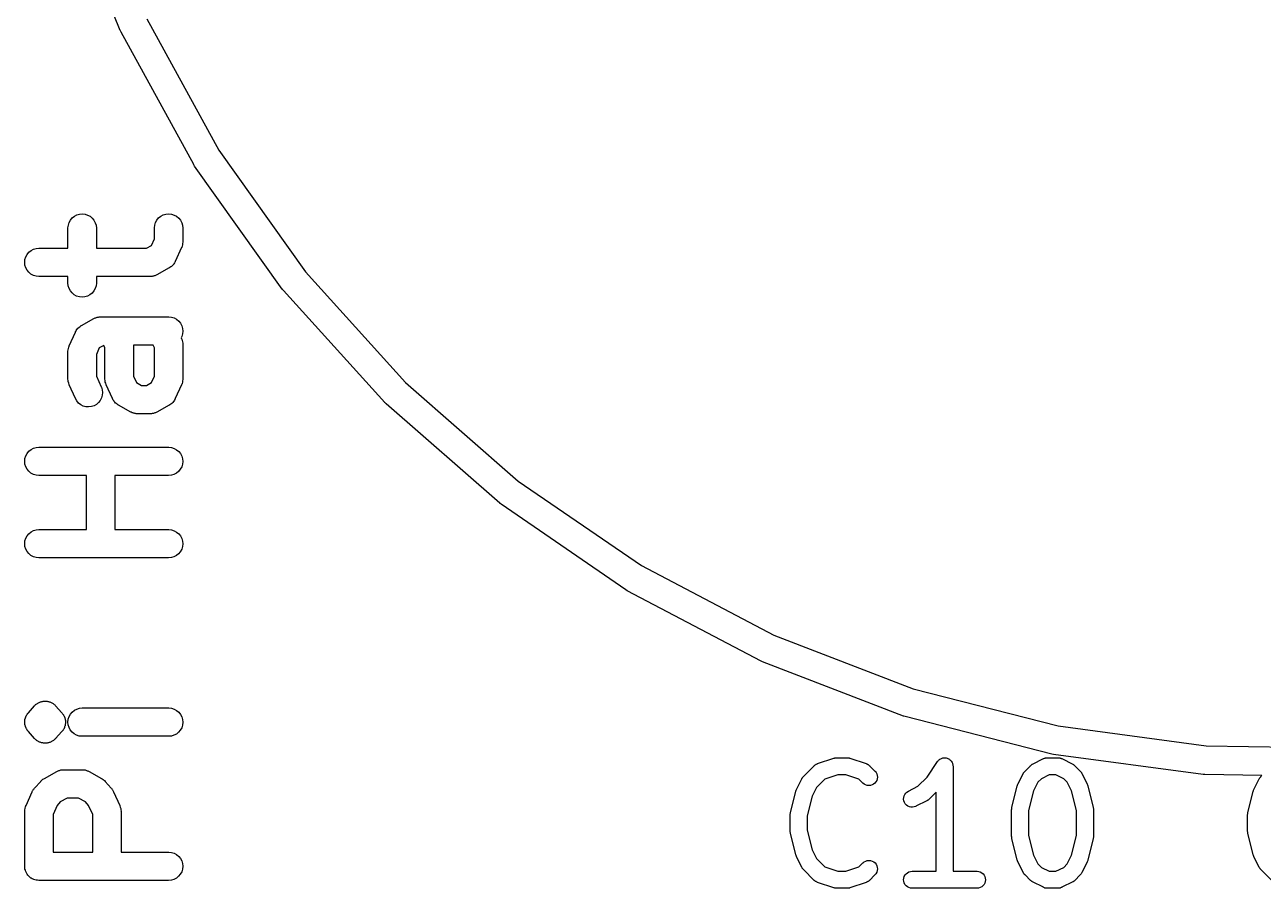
# Model space of a CAD drawing. Extents: x 122.7 to 185.3, y -119.4 to -70.3.
# Drawn here: x 122.98 to 133.9, y -102.38 to -94.77 of the extents above; entities that cross this region are included whole.
import ezdxf

# ---------------------------------------------------------------- set-up
doc = ezdxf.new("R2010")
doc.units = 0
doc.layers.add('BLACK', color=7, linetype='CONTINUOUS')

msp = doc.modelspace()

# ---------------------------------------------------------------- linework, layer by layer
at = {"layer": 'BLACK', "linetype": 'CONTINUOUS'}
for p, q in [((123.823, -94.8225), (123.323, -93.5877)), ((124.056, -94.7203), (124.69, -95.8753)), ((123.824, -94.8234), (123.823, -94.8225)), ((123.824, -94.8244), (123.824, -94.8234)), ((123.83, -94.8358), (123.824, -94.8244)), ((123.83, -94.8359), (123.83, -94.8358)), ((123.83, -94.836), (123.83, -94.8359)), ((124.47, -96.004), (123.83, -94.836)), ((124.69, -95.8753), (125.454, -96.9486)), ((124.471, -96.0049), (124.47, -96.004)), ((124.471, -96.0058), (124.471, -96.0049)), ((124.478, -96.0166), (124.471, -96.0058)), ((125.251, -97.1019), (124.478, -96.0166)), ((123.372, -96.5139), (123.384, -96.4925)), ((123.384, -96.4925), (123.399, -96.4738)), ((123.399, -96.4738), (123.418, -96.4585)), ((123.418, -96.4585), (123.44, -96.4472)), ((123.44, -96.4472), (123.463, -96.4403)), ((123.463, -96.4403), (123.488, -96.4381)), ((123.488, -96.4381), (123.512, -96.4407)), ((123.512, -96.4407), (123.535, -96.4479)), ((123.535, -96.4479), (123.557, -96.4595)), ((123.557, -96.4595), (123.576, -96.475)), ((123.576, -96.475), (123.591, -96.4939)), ((124.134, -96.5139), (124.146, -96.4925)), ((124.146, -96.4925), (124.161, -96.4738)), ((124.161, -96.4738), (124.18, -96.4585)), ((124.18, -96.4585), (124.202, -96.4472)), ((124.202, -96.4472), (124.225, -96.4403)), ((124.225, -96.4403), (124.25, -96.4381)), ((124.25, -96.4381), (124.274, -96.4407)), ((124.274, -96.4407), (124.297, -96.4479)), ((124.297, -96.4479), (124.319, -96.4595)), ((124.319, -96.4595), (124.338, -96.475)), ((124.338, -96.475), (124.353, -96.4939)), ((123.362, -96.5614), (123.365, -96.5371)), ((123.362, -96.5631), (123.362, -96.5614)), ((123.362, -96.7405), (123.362, -96.5631)), ((123.365, -96.5371), (123.372, -96.5139)), ((123.591, -96.4939), (123.602, -96.5155)), ((123.602, -96.5155), (123.609, -96.5388)), ((123.609, -96.5388), (123.612, -96.5631)), ((123.612, -96.5631), (123.612, -96.7405)), ((124.124, -96.5614), (124.127, -96.5371)), ((124.124, -96.5631), (124.124, -96.5614)), ((124.124, -96.6572), (124.124, -96.5631)), ((124.127, -96.5371), (124.134, -96.5139)), ((124.353, -96.4939), (124.364, -96.5155)), ((124.364, -96.5155), (124.371, -96.5388)), ((124.371, -96.5388), (124.374, -96.5631)), ((124.374, -96.5631), (124.374, -96.6841)), ((124.097, -96.7159), (124.124, -96.6572)), ((124.372, -96.699), (124.371, -96.7101)), ((124.371, -96.7101), (124.371, -96.7111)), ((124.371, -96.7111), (124.371, -96.7122)), ((124.374, -96.6881), (124.372, -96.699)), ((124.374, -96.6841), (124.374, -96.6858)), ((124.374, -96.6858), (124.374, -96.6869)), ((124.374, -96.6869), (124.374, -96.6881)), ((122.983, -96.8404), (122.991, -96.8171)), ((122.991, -96.8171), (123.002, -96.7956)), ((123.002, -96.7956), (123.018, -96.7768)), ((123.018, -96.7768), (123.037, -96.7614)), ((123.037, -96.7614), (123.058, -96.7499)), ((123.058, -96.7499), (123.082, -96.7429)), ((123.082, -96.7429), (123.106, -96.7405)), ((123.106, -96.7405), (123.362, -96.7405)), ((123.612, -96.7405), (124.053, -96.7405)), ((124.053, -96.7405), (124.097, -96.7159)), ((124.363, -96.7354), (124.308, -96.8563)), ((124.364, -96.7333), (124.363, -96.7343)), ((124.363, -96.7343), (124.363, -96.7354)), ((124.367, -96.7227), (124.364, -96.7333)), ((124.371, -96.7122), (124.367, -96.7227)), ((122.981, -96.8646), (122.983, -96.8404)), ((122.983, -96.8889), (122.981, -96.8646)), ((122.99, -96.9123), (122.983, -96.8889)), ((123.001, -96.9339), (122.99, -96.9123)), ((124.255, -96.9143), (124.146, -96.9748)), ((124.257, -96.9129), (124.255, -96.9143)), ((124.259, -96.9117), (124.257, -96.9129)), ((124.267, -96.9059), (124.259, -96.9117)), ((124.275, -96.9004), (124.267, -96.9059)), ((124.277, -96.8986), (124.275, -96.9004)), ((124.279, -96.8971), (124.277, -96.8986)), ((124.285, -96.8898), (124.279, -96.8971)), ((124.292, -96.8829), (124.285, -96.8898)), ((124.294, -96.8808), (124.292, -96.8829)), ((124.295, -96.8789), (124.294, -96.8808)), ((124.3, -96.8706), (124.295, -96.8789)), ((124.305, -96.8624), (124.3, -96.8706)), ((124.306, -96.8601), (124.305, -96.8624)), ((124.308, -96.8579), (124.306, -96.8601)), ((124.308, -96.8563), (124.308, -96.8579)), ((123.017, -96.953), (123.001, -96.9339)), ((123.035, -96.9686), (123.017, -96.953)), ((123.057, -96.9804), (123.035, -96.9686)), ((123.08, -96.9878), (123.057, -96.9804)), ((123.104, -96.9905), (123.08, -96.9878)), ((123.106, -96.9905), (123.104, -96.9905)), ((123.362, -96.9905), (123.106, -96.9905)), ((123.362, -97.0469), (123.362, -96.9905)), ((124.086, -96.9905), (123.612, -96.9905)), ((123.612, -96.9905), (123.612, -97.0469)), ((124.092, -96.9899), (124.086, -96.9905)), ((124.098, -96.9898), (124.092, -96.9899)), ((124.104, -96.9887), (124.098, -96.9898)), ((124.11, -96.9881), (124.104, -96.9887)), ((124.116, -96.9863), (124.11, -96.9881)), ((124.122, -96.985), (124.116, -96.9863)), ((124.128, -96.9828), (124.122, -96.985)), ((124.133, -96.9811), (124.128, -96.9828)), ((124.139, -96.9781), (124.133, -96.9811)), ((124.145, -96.9756), (124.139, -96.9781)), ((124.146, -96.9748), (124.145, -96.9756)), ((125.454, -96.9486), (126.338, -97.9253)), ((123.364, -97.0712), (123.362, -97.0469)), ((123.371, -97.0946), (123.364, -97.0712)), ((123.383, -97.1161), (123.371, -97.0946)), ((123.398, -97.135), (123.383, -97.1161)), ((123.417, -97.1506), (123.398, -97.135)), ((123.574, -97.1362), (123.555, -97.1515)), ((123.59, -97.1175), (123.574, -97.1362)), ((123.602, -97.0962), (123.59, -97.1175)), ((123.609, -97.0729), (123.602, -97.0962)), ((123.612, -97.0487), (123.609, -97.0729)), ((123.612, -97.0469), (123.612, -97.0487)), ((125.252, -97.1027), (125.251, -97.1019)), ((125.252, -97.1036), (125.252, -97.1027)), ((125.26, -97.1135), (125.252, -97.1036)), ((126.154, -98.1013), (125.26, -97.1135)), ((123.438, -97.1622), (123.417, -97.1506)), ((123.462, -97.1694), (123.438, -97.1622)), ((123.486, -97.1719), (123.462, -97.1694)), ((123.51, -97.1697), (123.486, -97.1719)), ((123.534, -97.1628), (123.51, -97.1697)), ((123.555, -97.1515), (123.534, -97.1628)), ((123.481, -97.4215), (123.589, -97.361)), ((123.589, -97.361), (123.591, -97.3602)), ((123.591, -97.3602), (123.597, -97.3577)), ((123.597, -97.3577), (123.602, -97.3547)), ((123.602, -97.3547), (123.608, -97.353)), ((123.608, -97.353), (123.613, -97.3508)), ((123.613, -97.3508), (123.62, -97.3495)), ((123.62, -97.3495), (123.626, -97.3476)), ((123.626, -97.3476), (123.632, -97.3471)), ((123.632, -97.3471), (123.637, -97.3459)), ((123.637, -97.3459), (123.644, -97.3459)), ((123.644, -97.3459), (123.65, -97.3453)), ((123.65, -97.3453), (124.249, -97.3453)), ((124.249, -97.3453), (124.251, -97.3453)), ((124.251, -97.3453), (124.275, -97.348)), ((124.275, -97.348), (124.298, -97.3554)), ((124.298, -97.3554), (124.319, -97.3671)), ((123.429, -97.4757), (123.43, -97.4733)), ((123.43, -97.4733), (123.435, -97.4652)), ((123.435, -97.4652), (123.44, -97.4569)), ((123.44, -97.4569), (123.442, -97.455)), ((123.442, -97.455), (123.443, -97.4528)), ((123.443, -97.4528), (123.45, -97.4459)), ((123.45, -97.4459), (123.457, -97.4387)), ((123.457, -97.4387), (123.459, -97.4372)), ((123.459, -97.4372), (123.46, -97.4353)), ((123.46, -97.4353), (123.468, -97.4298)), ((123.468, -97.4298), (123.476, -97.424)), ((123.476, -97.424), (123.478, -97.4229)), ((123.478, -97.4229), (123.481, -97.4215)), ((124.319, -97.3671), (124.338, -97.3828)), ((124.338, -97.3828), (124.353, -97.4018)), ((124.353, -97.4018), (124.365, -97.4234)), ((124.365, -97.4234), (124.372, -97.4468)), ((124.374, -97.4711), (124.371, -97.4954)), ((124.372, -97.4468), (124.374, -97.4711)), ((123.373, -97.6004), (123.427, -97.4794)), ((123.427, -97.4794), (123.428, -97.4779)), ((123.428, -97.4779), (123.429, -97.4757)), ((124.364, -97.5187), (124.358, -97.5296)), ((124.358, -97.5296), (124.363, -97.5399)), ((124.363, -97.5399), (124.364, -97.5415)), ((124.371, -97.4954), (124.364, -97.5187)), ((124.364, -97.5415), (124.364, -97.5426)), ((124.364, -97.5426), (124.364, -97.5436)), ((124.364, -97.5436), (124.368, -97.5542)), ((124.368, -97.5542), (124.371, -97.5647)), ((124.371, -97.5647), (124.371, -97.5659)), ((124.371, -97.5659), (124.371, -97.5669)), ((124.371, -97.5669), (124.373, -97.5779)), ((124.373, -97.5779), (124.374, -97.589)), ((123.362, -97.6477), (123.363, -97.6367)), ((123.362, -97.6488), (123.362, -97.6477)), ((123.362, -97.6499), (123.362, -97.6488)), ((123.362, -97.6517), (123.362, -97.6499)), ((123.362, -97.8936), (123.362, -97.6517)), ((123.363, -97.6367), (123.365, -97.6257)), ((123.365, -97.6235), (123.369, -97.613)), ((123.365, -97.6246), (123.365, -97.6235)), ((123.365, -97.6257), (123.365, -97.6246)), ((123.369, -97.613), (123.372, -97.6024)), ((123.372, -97.6015), (123.373, -97.6004)), ((123.372, -97.6024), (123.372, -97.6015)), ((123.638, -97.6199), (123.612, -97.6785)), ((123.612, -97.6785), (123.612, -97.8668)), ((123.679, -97.5972), (123.638, -97.6199)), ((123.688, -97.618), (123.679, -97.5972)), ((123.688, -97.8936), (123.688, -97.618)), ((123.938, -97.5953), (123.938, -97.8668)), ((124.114, -97.5953), (123.938, -97.5953)), ((124.124, -97.618), (124.114, -97.5953)), ((124.124, -97.8668), (124.124, -97.618)), ((124.374, -97.589), (124.374, -97.5901)), ((124.374, -97.5901), (124.374, -97.5912)), ((124.374, -97.5912), (124.374, -97.8936)), ((123.362, -97.8947), (123.362, -97.8936)), ((123.362, -97.8958), (123.362, -97.8947)), ((123.363, -97.9069), (123.362, -97.8958)), ((123.364, -97.9179), (123.363, -97.9069)), ((123.612, -97.8668), (123.655, -97.9633)), ((123.689, -97.8947), (123.688, -97.8936)), ((123.688, -97.8958), (123.689, -97.8947)), ((123.69, -97.9069), (123.688, -97.8958)), ((123.691, -97.9179), (123.69, -97.9069)), ((123.938, -97.8668), (123.965, -97.9254)), ((124.097, -97.9254), (124.124, -97.8668)), ((124.372, -97.9086), (124.371, -97.9196)), ((124.374, -97.8976), (124.372, -97.9086)), ((124.374, -97.8936), (124.374, -97.8953)), ((124.374, -97.8953), (124.374, -97.8965)), ((124.374, -97.8965), (124.374, -97.8976)), ((123.365, -97.9189), (123.364, -97.9179)), ((123.365, -97.9201), (123.365, -97.9189)), ((123.368, -97.9306), (123.365, -97.9201)), ((123.371, -97.9412), (123.368, -97.9306)), ((123.372, -97.9422), (123.371, -97.9412)), ((123.372, -97.9433), (123.372, -97.9422)), ((123.373, -97.9449), (123.372, -97.9433)), ((123.427, -98.0658), (123.373, -97.9449)), ((123.655, -97.9633), (123.656, -97.9648)), ((123.656, -97.9648), (123.663, -97.9881)), ((123.663, -97.9881), (123.666, -98.0123)), ((123.666, -98.0123), (123.664, -98.0366)), ((123.691, -97.9189), (123.691, -97.9179)), ((123.691, -97.9201), (123.691, -97.9189)), ((123.695, -97.9306), (123.691, -97.9201)), ((123.698, -97.9412), (123.695, -97.9306)), ((123.698, -97.9422), (123.698, -97.9412)), ((123.699, -97.9433), (123.698, -97.9422)), ((123.699, -97.9449), (123.699, -97.9433)), ((123.754, -98.0658), (123.699, -97.9449)), ((123.965, -97.9254), (124.009, -97.95)), ((124.009, -97.95), (124.053, -97.95)), ((124.053, -97.95), (124.097, -97.9254)), ((124.363, -97.9449), (124.308, -98.0658)), ((124.364, -97.9428), (124.363, -97.9438)), ((124.363, -97.9438), (124.363, -97.9449)), ((124.367, -97.9323), (124.364, -97.9428)), ((124.371, -97.9218), (124.367, -97.9323)), ((124.371, -97.9196), (124.371, -97.9207)), ((124.371, -97.9207), (124.371, -97.9218)), ((126.338, -97.9253), (127.33, -98.7922)), ((123.439, -98.087), (123.427, -98.0658)), ((123.455, -98.1054), (123.439, -98.087)), ((123.475, -98.1204), (123.455, -98.1054)), ((123.497, -98.1313), (123.475, -98.1204)), ((123.592, -98.1289), (123.569, -98.1365)), ((123.613, -98.1169), (123.592, -98.1289)), ((123.632, -98.101), (123.613, -98.1169)), ((123.647, -98.0818), (123.632, -98.101)), ((123.658, -98.0601), (123.647, -98.0818)), ((123.664, -98.0366), (123.658, -98.0601)), ((123.755, -98.068), (123.754, -98.0658)), ((123.756, -98.0704), (123.755, -98.068)), ((123.761, -98.0786), (123.756, -98.0704)), ((123.766, -98.087), (123.761, -98.0786)), ((123.768, -98.0889), (123.766, -98.087)), ((123.769, -98.0911), (123.768, -98.0889)), ((123.776, -98.0981), (123.769, -98.0911)), ((123.782, -98.1054), (123.776, -98.0981)), ((123.784, -98.107), (123.782, -98.1054)), ((123.786, -98.1088), (123.784, -98.107)), ((123.794, -98.1144), (123.786, -98.1088)), ((123.801, -98.1204), (123.794, -98.1144)), ((123.804, -98.1215), (123.801, -98.1204)), ((123.806, -98.123), (123.804, -98.1215)), ((123.807, -98.1238), (123.806, -98.123)), ((123.916, -98.1843), (123.807, -98.1238)), ((124.255, -98.1238), (124.146, -98.1843)), ((124.257, -98.1224), (124.255, -98.1238)), ((124.259, -98.1213), (124.257, -98.1224)), ((124.267, -98.1154), (124.259, -98.1213)), ((124.275, -98.1099), (124.267, -98.1154)), ((124.277, -98.1081), (124.275, -98.1099)), ((124.279, -98.1066), (124.277, -98.1081)), ((124.285, -98.0994), (124.279, -98.1066)), ((124.292, -98.0924), (124.285, -98.0994)), ((124.294, -98.0903), (124.292, -98.0924)), ((124.295, -98.0884), (124.294, -98.0903)), ((124.3, -98.0801), (124.295, -98.0884)), ((124.305, -98.072), (124.3, -98.0801)), ((124.306, -98.0696), (124.305, -98.072)), ((124.308, -98.0674), (124.306, -98.0696)), ((124.308, -98.0658), (124.308, -98.0674)), ((126.155, -98.102), (126.154, -98.1013)), ((126.156, -98.1028), (126.155, -98.102)), ((126.165, -98.1116), (126.156, -98.1028)), ((126.165, -98.1117), (126.165, -98.1116)), ((127.168, -98.9884), (126.165, -98.1117)), ((126.165, -98.1117), (126.165, -98.1117)), ((123.52, -98.1377), (123.497, -98.1313)), ((123.544, -98.1395), (123.52, -98.1377)), ((123.569, -98.1365), (123.544, -98.1395)), ((123.922, -98.1868), (123.916, -98.1843)), ((123.927, -98.1899), (123.922, -98.1868)), ((123.933, -98.1917), (123.927, -98.1899)), ((123.938, -98.194), (123.933, -98.1917)), ((123.945, -98.1954), (123.938, -98.194)), ((123.951, -98.1973), (123.945, -98.1954)), ((123.956, -98.1979), (123.951, -98.1973)), ((123.962, -98.1992), (123.956, -98.1979)), ((123.969, -98.1993), (123.962, -98.1992)), ((123.975, -98.2), (123.969, -98.1993)), ((123.977, -98.2), (123.975, -98.2)), ((124.086, -98.2), (123.977, -98.2)), ((124.092, -98.1994), (124.086, -98.2)), ((124.098, -98.1994), (124.092, -98.1994)), ((124.104, -98.1982), (124.098, -98.1994)), ((124.11, -98.1976), (124.104, -98.1982)), ((124.116, -98.1958), (124.11, -98.1976)), ((124.122, -98.1945), (124.116, -98.1958)), ((124.128, -98.1923), (124.122, -98.1945)), ((124.133, -98.1906), (124.128, -98.1923)), ((124.139, -98.1876), (124.133, -98.1906)), ((124.145, -98.1851), (124.139, -98.1876)), ((124.146, -98.1843), (124.145, -98.1851)), ((122.991, -98.5709), (123.002, -98.5494)), ((123.002, -98.5494), (123.018, -98.5306)), ((123.018, -98.5306), (123.037, -98.5152)), ((123.037, -98.5152), (123.058, -98.5037)), ((123.058, -98.5037), (123.082, -98.4967)), ((123.082, -98.4967), (123.106, -98.4943)), ((123.106, -98.4943), (124.249, -98.4943)), ((124.249, -98.4943), (124.251, -98.4943)), ((124.251, -98.4943), (124.275, -98.497)), ((124.275, -98.497), (124.298, -98.5044)), ((124.298, -98.5044), (124.319, -98.5162)), ((124.319, -98.5162), (124.338, -98.5319)), ((124.338, -98.5319), (124.353, -98.5509)), ((124.353, -98.5509), (124.365, -98.5725)), ((122.981, -98.6184), (122.983, -98.5942)), ((122.983, -98.6427), (122.981, -98.6184)), ((122.983, -98.5942), (122.991, -98.5709)), ((122.99, -98.6661), (122.983, -98.6427)), ((123.001, -98.6878), (122.99, -98.6661)), ((124.364, -98.6677), (124.352, -98.6892)), ((124.371, -98.6444), (124.364, -98.6677)), ((124.365, -98.5725), (124.372, -98.5959)), ((124.374, -98.6202), (124.371, -98.6444)), ((124.372, -98.5959), (124.374, -98.6202)), ((123.017, -98.7068), (123.001, -98.6878)), ((123.035, -98.7224), (123.017, -98.7068)), ((123.057, -98.7342), (123.035, -98.7224)), ((123.08, -98.7416), (123.057, -98.7342)), ((123.104, -98.7443), (123.08, -98.7416)), ((123.106, -98.7443), (123.104, -98.7443)), ((123.525, -98.7443), (123.106, -98.7443)), ((123.525, -99.22), (123.525, -98.7443)), ((124.249, -98.7443), (123.775, -98.7443)), ((123.775, -98.7443), (123.775, -99.22)), ((124.273, -98.7419), (124.249, -98.7443)), ((124.296, -98.7349), (124.273, -98.7419)), ((124.318, -98.7234), (124.296, -98.7349)), ((124.337, -98.708), (124.318, -98.7234)), ((124.352, -98.6892), (124.337, -98.708)), ((127.33, -98.7922), (128.416, -99.5375)), ((127.169, -98.989), (127.168, -98.9884)), ((127.17, -98.9897), (127.169, -98.989)), ((127.18, -98.9974), (127.17, -98.9897)), ((127.18, -98.9975), (127.18, -98.9974)), ((128.279, -99.7512), (127.18, -98.9975)), ((127.18, -98.9975), (127.18, -98.9975)), ((123.082, -99.2224), (123.106, -99.22)), ((123.106, -99.22), (123.525, -99.22)), ((123.775, -99.22), (124.249, -99.22)), ((124.249, -99.22), (124.251, -99.22)), ((124.251, -99.22), (124.275, -99.2228)), ((122.981, -99.3441), (122.983, -99.3199)), ((122.983, -99.3199), (122.991, -99.2966)), ((122.991, -99.2966), (123.002, -99.2751)), ((123.002, -99.2751), (123.018, -99.2563)), ((123.018, -99.2563), (123.037, -99.2409)), ((123.037, -99.2409), (123.058, -99.2295)), ((123.058, -99.2295), (123.082, -99.2224)), ((124.275, -99.2228), (124.298, -99.2301)), ((124.298, -99.2301), (124.319, -99.2419)), ((124.319, -99.2419), (124.338, -99.2576)), ((124.338, -99.2576), (124.353, -99.2766)), ((124.353, -99.2766), (124.365, -99.2982)), ((124.365, -99.2982), (124.372, -99.3216)), ((124.372, -99.3216), (124.374, -99.3459)), ((122.983, -99.3684), (122.981, -99.3441)), ((122.99, -99.3918), (122.983, -99.3684)), ((123.001, -99.4135), (122.99, -99.3918)), ((123.017, -99.4325), (123.001, -99.4135)), ((123.035, -99.4482), (123.017, -99.4325)), ((124.337, -99.4337), (124.318, -99.4491)), ((124.352, -99.4149), (124.337, -99.4337)), ((124.364, -99.3935), (124.352, -99.4149)), ((124.371, -99.3702), (124.364, -99.3935)), ((124.374, -99.3459), (124.371, -99.3702)), ((123.057, -99.4599), (123.035, -99.4482)), ((123.08, -99.4673), (123.057, -99.4599)), ((123.104, -99.47), (123.08, -99.4673)), ((123.106, -99.47), (123.104, -99.47)), ((124.249, -99.47), (123.106, -99.47)), ((124.273, -99.4676), (124.249, -99.47)), ((124.296, -99.4606), (124.273, -99.4676)), ((124.318, -99.4491), (124.296, -99.4606)), ((128.416, -99.5375), (129.582, -100.151)), ((128.28, -99.7517), (128.279, -99.7512)), ((128.28, -99.7523), (128.28, -99.7517)), ((128.291, -99.7588), (128.28, -99.7523)), ((129.47, -100.379), (128.291, -99.7588)), ((128.291, -99.7588), (128.291, -99.7588)), ((128.291, -99.7588), (128.291, -99.7588)), ((129.582, -100.151), (130.812, -100.624)), ((129.471, -100.38), (129.47, -100.379)), ((129.472, -100.38), (129.471, -100.38)), ((129.484, -100.385), (129.472, -100.38)), ((130.727, -100.864), (129.484, -100.385)), ((130.812, -100.624), (132.088, -100.951)), ((123.092, -100.753), (123.097, -100.749)), ((123.097, -100.749), (123.103, -100.747)), ((123.103, -100.747), (123.108, -100.743)), ((123.108, -100.743), (123.114, -100.741)), ((123.114, -100.741), (123.119, -100.739)), ((123.119, -100.739), (123.125, -100.737)), ((123.125, -100.737), (123.131, -100.735)), ((123.131, -100.735), (123.137, -100.735)), ((123.137, -100.735), (123.143, -100.733)), ((123.143, -100.733), (123.149, -100.733)), ((123.149, -100.733), (123.155, -100.732)), ((123.155, -100.732), (123.161, -100.732)), ((123.161, -100.732), (123.167, -100.732)), ((123.167, -100.732), (123.173, -100.733)), ((123.173, -100.733), (123.179, -100.733)), ((123.179, -100.733), (123.185, -100.735)), ((123.185, -100.735), (123.191, -100.736)), ((123.191, -100.736), (123.197, -100.738)), ((123.197, -100.738), (123.203, -100.739)), ((123.203, -100.739), (123.209, -100.742)), ((123.209, -100.742), (123.214, -100.744)), ((123.214, -100.744), (123.219, -100.747)), ((123.219, -100.747), (123.225, -100.75)), ((123.225, -100.75), (123.23, -100.754)), ((122.993, -100.863), (122.996, -100.858)), ((122.996, -100.858), (122.998, -100.853)), ((122.998, -100.853), (123.001, -100.851)), ((123.001, -100.851), (123.002, -100.848)), ((123.002, -100.848), (123.004, -100.845)), ((123.004, -100.845), (123.006, -100.842)), ((123.006, -100.842), (123.01, -100.838)), ((123.01, -100.838), (123.013, -100.834)), ((123.013, -100.834), (123.067, -100.773)), ((123.067, -100.773), (123.069, -100.772)), ((123.069, -100.772), (123.073, -100.768)), ((123.073, -100.768), (123.077, -100.763)), ((123.077, -100.763), (123.082, -100.76)), ((123.082, -100.76), (123.087, -100.756)), ((123.087, -100.756), (123.092, -100.753)), ((123.23, -100.754), (123.235, -100.757)), ((123.235, -100.757), (123.24, -100.761)), ((123.24, -100.761), (123.245, -100.765)), ((123.245, -100.765), (123.249, -100.769)), ((123.249, -100.769), (123.253, -100.773)), ((123.253, -100.773), (123.308, -100.834)), ((123.308, -100.834), (123.309, -100.835)), ((123.309, -100.835), (123.312, -100.839)), ((123.312, -100.839), (123.315, -100.843)), ((123.315, -100.843), (123.317, -100.846)), ((123.317, -100.846), (123.319, -100.849)), ((123.319, -100.849), (123.321, -100.852)), ((123.321, -100.852), (123.323, -100.855)), ((123.323, -100.855), (123.325, -100.86)), ((123.372, -100.869), (123.383, -100.848)), ((123.383, -100.848), (123.399, -100.829)), ((123.399, -100.829), (123.418, -100.813)), ((123.418, -100.813), (123.439, -100.802)), ((123.439, -100.802), (123.463, -100.795)), ((123.463, -100.795), (123.487, -100.792)), ((123.487, -100.792), (124.249, -100.792)), ((124.249, -100.792), (124.251, -100.792)), ((124.251, -100.792), (124.275, -100.795)), ((124.275, -100.795), (124.298, -100.803)), ((124.298, -100.803), (124.319, -100.814)), ((124.319, -100.814), (124.338, -100.83)), ((124.338, -100.83), (124.353, -100.849)), ((124.353, -100.849), (124.365, -100.871)), ((122.981, -100.91), (122.982, -100.904)), ((122.981, -100.913), (122.981, -100.91)), ((122.981, -100.917), (122.981, -100.913)), ((122.981, -100.92), (122.981, -100.917)), ((122.981, -100.924), (122.981, -100.92)), ((122.982, -100.929), (122.981, -100.924)), ((122.982, -100.899), (122.983, -100.896)), ((122.982, -100.904), (122.982, -100.899)), ((122.982, -100.934), (122.982, -100.929)), ((122.983, -100.937), (122.982, -100.934)), ((122.983, -100.892), (122.984, -100.889)), ((122.983, -100.896), (122.983, -100.892)), ((122.983, -100.941), (122.983, -100.937)), ((122.984, -100.944), (122.983, -100.941)), ((122.984, -100.889), (122.985, -100.885)), ((122.985, -100.948), (122.984, -100.944)), ((122.985, -100.885), (122.987, -100.881)), ((122.986, -100.953), (122.985, -100.948)), ((122.987, -100.958), (122.986, -100.953)), ((122.987, -100.881), (122.988, -100.875)), ((122.989, -100.961), (122.987, -100.958)), ((122.988, -100.875), (122.99, -100.872)), ((122.99, -100.964), (122.989, -100.961)), ((122.99, -100.872), (122.991, -100.869)), ((122.992, -100.967), (122.99, -100.964)), ((122.991, -100.869), (122.992, -100.866)), ((122.992, -100.866), (122.993, -100.863)), ((122.993, -100.971), (122.992, -100.967)), ((123.325, -100.86), (123.328, -100.864)), ((123.328, -100.864), (123.329, -100.867)), ((123.33, -100.966), (123.328, -100.969)), ((123.329, -100.867), (123.331, -100.871)), ((123.331, -100.962), (123.33, -100.966)), ((123.331, -100.871), (123.332, -100.874)), ((123.332, -100.959), (123.331, -100.962)), ((123.332, -100.874), (123.333, -100.877)), ((123.334, -100.954), (123.332, -100.959)), ((123.333, -100.877), (123.334, -100.882)), ((123.334, -100.882), (123.336, -100.887)), ((123.336, -100.949), (123.334, -100.954)), ((123.336, -100.887), (123.336, -100.891)), ((123.336, -100.891), (123.337, -100.894)), ((123.337, -100.943), (123.336, -100.946)), ((123.336, -100.946), (123.336, -100.949)), ((123.337, -100.894), (123.338, -100.897)), ((123.338, -100.936), (123.337, -100.939)), ((123.337, -100.939), (123.337, -100.943)), ((123.338, -100.897), (123.339, -100.901)), ((123.339, -100.93), (123.338, -100.936)), ((123.339, -100.901), (123.339, -100.906)), ((123.339, -100.906), (123.34, -100.911)), ((123.34, -100.911), (123.339, -100.915)), ((123.339, -100.915), (123.34, -100.918)), ((123.34, -100.918), (123.339, -100.922)), ((123.339, -100.922), (123.339, -100.925)), ((123.339, -100.925), (123.339, -100.93)), ((123.362, -100.917), (123.364, -100.892)), ((123.364, -100.941), (123.362, -100.917)), ((123.364, -100.892), (123.372, -100.869)), ((123.371, -100.964), (123.364, -100.941)), ((123.382, -100.986), (123.371, -100.964)), ((124.364, -100.966), (124.352, -100.987)), ((124.371, -100.943), (124.364, -100.966)), ((124.365, -100.871), (124.372, -100.894)), ((124.374, -100.918), (124.371, -100.943)), ((124.372, -100.894), (124.374, -100.918)), ((130.728, -100.864), (130.727, -100.864)), ((130.729, -100.865), (130.728, -100.864)), ((130.742, -100.868), (130.729, -100.865)), ((132.032, -101.199), (130.742, -100.868)), ((130.742, -100.868), (130.742, -100.868)), ((130.742, -100.868), (130.742, -100.868)), ((132.088, -100.951), (133.394, -101.126)), ((122.995, -100.975), (122.993, -100.971)), ((122.998, -100.98), (122.995, -100.975)), ((123, -100.983), (122.998, -100.98)), ((123.001, -100.986), (123, -100.983)), ((123.003, -100.989), (123.001, -100.986)), ((123.005, -100.992), (123.003, -100.989)), ((123.009, -100.995), (123.005, -100.992)), ((123.012, -101), (123.009, -100.995)), ((123.013, -101.001), (123.012, -101)), ((123.067, -101.062), (123.013, -101.001)), ((123.072, -101.066), (123.067, -101.062)), ((123.076, -101.07), (123.072, -101.066)), ((123.081, -101.074), (123.076, -101.07)), ((123.085, -101.078), (123.081, -101.074)), ((123.238, -101.075), (123.234, -101.079)), ((123.243, -101.071), (123.238, -101.075)), ((123.247, -101.067), (123.243, -101.071)), ((123.252, -101.063), (123.247, -101.067)), ((123.253, -101.061), (123.252, -101.063)), ((123.308, -101.001), (123.253, -101.061)), ((123.311, -100.997), (123.308, -101.001)), ((123.314, -100.993), (123.311, -100.997)), ((123.316, -100.99), (123.314, -100.993)), ((123.318, -100.987), (123.316, -100.99)), ((123.32, -100.984), (123.318, -100.987)), ((123.322, -100.981), (123.32, -100.984)), ((123.324, -100.977), (123.322, -100.981)), ((123.327, -100.972), (123.324, -100.977)), ((123.328, -100.969), (123.327, -100.972)), ((123.398, -101.005), (123.382, -100.986)), ((123.416, -101.021), (123.398, -101.005)), ((123.438, -101.032), (123.416, -101.021)), ((123.461, -101.04), (123.438, -101.032)), ((123.485, -101.042), (123.461, -101.04)), ((123.487, -101.042), (123.485, -101.042)), ((124.249, -101.042), (123.487, -101.042)), ((124.273, -101.04), (124.249, -101.042)), ((124.296, -101.033), (124.273, -101.04)), ((124.318, -101.022), (124.296, -101.033)), ((124.337, -101.006), (124.318, -101.022)), ((124.352, -100.987), (124.337, -101.006)), ((123.091, -101.081), (123.085, -101.078)), ((123.096, -101.085), (123.091, -101.081)), ((123.101, -101.087), (123.096, -101.085)), ((123.106, -101.091), (123.101, -101.087)), ((123.112, -101.093), (123.106, -101.091)), ((123.118, -101.095), (123.112, -101.093)), ((123.123, -101.097), (123.118, -101.095)), ((123.129, -101.099), (123.123, -101.097)), ((123.135, -101.1), (123.129, -101.099)), ((123.141, -101.101), (123.135, -101.1)), ((123.147, -101.102), (123.141, -101.101)), ((123.153, -101.103), (123.147, -101.102)), ((123.159, -101.102), (123.153, -101.103)), ((123.166, -101.103), (123.159, -101.102)), ((123.172, -101.102), (123.166, -101.103)), ((123.178, -101.102), (123.172, -101.102)), ((123.184, -101.1), (123.178, -101.102)), ((123.19, -101.099), (123.184, -101.1)), ((123.195, -101.097), (123.19, -101.099)), ((123.201, -101.096), (123.195, -101.097)), ((123.207, -101.093), (123.201, -101.096)), ((123.213, -101.091), (123.207, -101.093)), ((123.218, -101.088), (123.213, -101.091)), ((123.223, -101.086), (123.218, -101.088)), ((123.228, -101.082), (123.223, -101.086)), ((123.234, -101.079), (123.228, -101.082)), ((133.394, -101.126), (134.711, -101.148)), ((129.944, -101.297), (129.948, -101.294)), ((129.948, -101.294), (129.952, -101.291)), ((129.952, -101.291), (129.954, -101.29)), ((129.954, -101.29), (129.955, -101.289)), ((129.955, -101.289), (129.96, -101.287)), ((129.96, -101.287), (129.965, -101.284)), ((129.965, -101.284), (129.967, -101.284)), ((129.967, -101.284), (129.969, -101.283)), ((129.969, -101.283), (130.112, -101.235)), ((130.112, -101.235), (130.113, -101.235)), ((130.113, -101.235), (130.117, -101.234)), ((130.117, -101.234), (130.121, -101.233)), ((130.121, -101.233), (130.124, -101.233)), ((130.124, -101.233), (130.127, -101.232)), ((130.127, -101.232), (130.131, -101.232)), ((130.131, -101.232), (130.135, -101.231)), ((130.135, -101.231), (130.231, -101.231)), ((130.231, -101.231), (130.232, -101.231)), ((130.232, -101.231), (130.236, -101.232)), ((130.236, -101.232), (130.24, -101.232)), ((130.24, -101.232), (130.243, -101.233)), ((130.243, -101.233), (130.246, -101.233)), ((130.246, -101.233), (130.25, -101.234)), ((130.25, -101.234), (130.254, -101.235)), ((130.254, -101.235), (130.397, -101.283)), ((130.397, -101.283), (130.398, -101.283)), ((130.398, -101.283), (130.4, -101.284)), ((130.4, -101.284), (130.402, -101.285)), ((130.402, -101.285), (130.407, -101.287)), ((130.407, -101.287), (130.412, -101.289)), ((130.412, -101.289), (130.413, -101.291)), ((130.413, -101.291), (130.415, -101.292)), ((130.415, -101.292), (130.419, -101.295)), ((130.419, -101.295), (130.423, -101.298)), ((130.934, -101.401), (131.025, -101.265)), ((131.025, -101.265), (131.026, -101.264)), ((131.026, -101.264), (131.031, -101.258)), ((131.026, -101.264), (131.026, -101.264)), ((131.026, -101.264), (131.026, -101.264)), ((131.026, -101.264), (131.026, -101.264)), ((131.031, -101.258), (131.035, -101.253)), ((131.035, -101.253), (131.041, -101.248)), ((131.035, -101.253), (131.035, -101.253)), ((131.035, -101.253), (131.035, -101.253)), ((131.041, -101.248), (131.047, -101.244)), ((131.047, -101.244), (131.054, -101.24)), ((131.047, -101.244), (131.047, -101.244)), ((131.047, -101.244), (131.047, -101.244)), ((131.054, -101.24), (131.06, -101.237)), ((131.06, -101.237), (131.067, -101.235)), ((131.06, -101.237), (131.06, -101.237)), ((131.06, -101.237), (131.06, -101.237)), ((131.067, -101.235), (131.074, -101.233)), ((131.074, -101.233), (131.081, -101.232)), ((131.074, -101.233), (131.074, -101.233)), ((131.074, -101.233), (131.074, -101.233)), ((131.081, -101.232), (131.088, -101.231)), ((131.088, -101.231), (131.088, -101.231)), ((131.088, -101.231), (131.096, -101.232)), ((131.088, -101.231), (131.088, -101.231)), ((131.096, -101.232), (131.103, -101.233)), ((131.103, -101.233), (131.103, -101.233)), ((131.103, -101.233), (131.103, -101.233)), ((131.103, -101.233), (131.11, -101.235)), ((131.11, -101.235), (131.117, -101.237)), ((131.117, -101.237), (131.117, -101.237)), ((131.117, -101.237), (131.117, -101.237)), ((131.117, -101.237), (131.124, -101.241)), ((131.124, -101.241), (131.13, -101.244)), ((131.13, -101.244), (131.13, -101.244)), ((131.13, -101.244), (131.13, -101.244)), ((131.13, -101.244), (131.135, -101.249)), ((131.135, -101.249), (131.141, -101.254)), ((131.141, -101.254), (131.141, -101.254)), ((131.141, -101.254), (131.141, -101.254)), ((131.141, -101.254), (131.146, -101.259)), ((131.146, -101.259), (131.15, -101.265)), ((131.15, -101.265), (131.15, -101.265)), ((131.15, -101.265), (131.15, -101.265)), ((131.15, -101.265), (131.154, -101.272)), ((131.154, -101.272), (131.157, -101.278)), ((131.157, -101.278), (131.157, -101.278)), ((131.157, -101.278), (131.157, -101.278)), ((131.157, -101.278), (131.159, -101.285)), ((131.159, -101.285), (131.161, -101.292)), ((131.161, -101.292), (131.161, -101.292)), ((131.161, -101.292), (131.161, -101.292)), ((131.161, -101.292), (131.162, -101.299)), ((131.848, -101.298), (131.851, -101.295)), ((131.851, -101.295), (131.854, -101.293)), ((131.854, -101.293), (131.856, -101.291)), ((131.856, -101.291), (131.86, -101.289)), ((131.86, -101.289), (131.864, -101.287)), ((131.864, -101.287), (131.959, -101.239)), ((131.959, -101.239), (131.96, -101.239)), ((131.96, -101.239), (131.962, -101.238)), ((131.962, -101.238), (131.964, -101.237)), ((131.964, -101.237), (131.969, -101.236)), ((131.969, -101.236), (131.974, -101.234)), ((131.974, -101.234), (131.976, -101.233)), ((131.976, -101.233), (131.978, -101.233)), ((131.978, -101.233), (131.983, -101.232)), ((131.983, -101.232), (131.988, -101.232)), ((131.988, -101.232), (131.99, -101.232)), ((131.99, -101.232), (131.993, -101.231)), ((131.993, -101.231), (132.088, -101.231)), ((132.033, -101.199), (132.032, -101.199)), ((132.034, -101.199), (132.033, -101.199)), ((132.047, -101.201), (132.034, -101.199)), ((133.367, -101.379), (132.047, -101.201)), ((132.088, -101.231), (132.089, -101.231)), ((132.089, -101.231), (132.091, -101.232)), ((132.091, -101.232), (132.093, -101.232)), ((132.093, -101.232), (132.098, -101.232)), ((132.098, -101.232), (132.103, -101.233)), ((132.103, -101.233), (132.106, -101.234)), ((132.106, -101.234), (132.108, -101.234)), ((132.108, -101.234), (132.112, -101.236)), ((132.112, -101.236), (132.117, -101.237)), ((132.117, -101.237), (132.119, -101.239)), ((132.119, -101.239), (132.121, -101.239)), ((132.121, -101.239), (132.217, -101.287)), ((132.217, -101.287), (132.218, -101.287)), ((132.218, -101.287), (132.221, -101.29)), ((132.221, -101.29), (132.225, -101.292)), ((132.225, -101.292), (132.227, -101.294)), ((132.227, -101.294), (132.23, -101.295)), ((132.23, -101.295), (132.233, -101.298)), ((123.154, -101.413), (123.263, -101.352)), ((123.263, -101.352), (123.264, -101.352)), ((123.264, -101.352), (123.27, -101.349)), ((123.27, -101.349), (123.276, -101.346)), ((123.276, -101.346), (123.281, -101.344)), ((123.281, -101.344), (123.287, -101.342)), ((123.287, -101.342), (123.293, -101.341)), ((123.293, -101.341), (123.299, -101.339)), ((123.299, -101.339), (123.305, -101.339)), ((123.305, -101.339), (123.311, -101.337)), ((123.311, -101.337), (123.317, -101.337)), ((123.317, -101.337), (123.324, -101.337)), ((123.324, -101.337), (123.487, -101.337)), ((123.487, -101.337), (123.489, -101.337)), ((123.489, -101.337), (123.495, -101.337)), ((123.495, -101.337), (123.501, -101.338)), ((123.501, -101.338), (123.507, -101.339)), ((123.507, -101.339), (123.513, -101.339)), ((123.513, -101.339), (123.519, -101.341)), ((123.519, -101.341), (123.525, -101.343)), ((123.525, -101.343), (123.53, -101.345)), ((123.53, -101.345), (123.536, -101.347)), ((123.536, -101.347), (123.542, -101.35)), ((123.542, -101.35), (123.548, -101.352)), ((123.548, -101.352), (123.656, -101.413)), ((129.837, -101.405), (129.839, -101.402)), ((129.839, -101.402), (129.842, -101.399)), ((129.842, -101.399), (129.844, -101.396)), ((129.844, -101.396), (129.94, -101.301)), ((129.94, -101.3), (129.942, -101.299)), ((129.94, -101.301), (129.94, -101.3)), ((129.942, -101.299), (129.944, -101.297)), ((130.148, -101.381), (130.033, -101.42)), ((130.218, -101.381), (130.148, -101.381)), ((130.333, -101.42), (130.218, -101.381)), ((130.423, -101.298), (130.425, -101.3)), ((130.425, -101.3), (130.427, -101.301)), ((130.427, -101.301), (130.474, -101.349)), ((130.474, -101.349), (130.475, -101.349)), ((130.475, -101.349), (130.484, -101.361)), ((130.484, -101.361), (130.491, -101.374)), ((130.491, -101.374), (130.495, -101.388)), ((130.495, -101.388), (130.496, -101.402)), ((130.496, -101.402), (130.495, -101.417)), ((130.853, -101.483), (130.934, -101.401)), ((131.162, -101.299), (131.163, -101.306)), ((131.163, -101.306), (131.163, -102.231)), ((131.735, -101.463), (131.783, -101.368)), ((131.783, -101.367), (131.785, -101.364)), ((131.783, -101.368), (131.783, -101.367)), ((131.785, -101.364), (131.787, -101.36)), ((131.787, -101.36), (131.789, -101.357)), ((131.789, -101.357), (131.791, -101.355)), ((131.791, -101.355), (131.794, -101.352)), ((131.794, -101.352), (131.797, -101.349)), ((131.797, -101.349), (131.844, -101.301)), ((131.844, -101.301), (131.845, -101.3)), ((131.845, -101.3), (131.848, -101.298)), ((132.01, -101.381), (131.942, -101.416)), ((132.07, -101.381), (132.01, -101.381)), ((132.139, -101.416), (132.07, -101.381)), ((132.233, -101.298), (132.236, -101.301)), ((132.236, -101.301), (132.284, -101.349)), ((132.284, -101.349), (132.284, -101.349)), ((132.284, -101.349), (132.287, -101.353)), ((132.287, -101.353), (132.29, -101.356)), ((132.29, -101.356), (132.292, -101.358)), ((132.292, -101.358), (132.294, -101.361)), ((132.294, -101.361), (132.296, -101.365)), ((132.296, -101.365), (132.298, -101.368)), ((132.298, -101.368), (132.345, -101.463)), ((133.368, -101.379), (133.367, -101.379)), ((133.369, -101.379), (133.368, -101.379)), ((133.382, -101.38), (133.369, -101.379)), ((133.884, -101.388), (133.382, -101.38)), ((133.869, -101.405), (133.871, -101.402)), ((133.871, -101.402), (133.874, -101.399)), ((133.874, -101.399), (133.876, -101.396)), ((133.876, -101.396), (133.884, -101.388)), ((123.053, -101.519), (123.056, -101.514)), ((123.056, -101.514), (123.059, -101.509)), ((123.059, -101.509), (123.064, -101.504)), ((123.064, -101.504), (123.067, -101.499)), ((123.067, -101.499), (123.122, -101.439)), ((123.122, -101.439), (123.123, -101.437)), ((123.123, -101.437), (123.129, -101.432)), ((123.129, -101.432), (123.134, -101.427)), ((123.134, -101.427), (123.138, -101.424)), ((123.138, -101.424), (123.141, -101.421)), ((123.141, -101.421), (123.148, -101.417)), ((123.148, -101.417), (123.154, -101.413)), ((123.656, -101.413), (123.658, -101.414)), ((123.658, -101.414), (123.664, -101.418)), ((123.664, -101.418), (123.671, -101.422)), ((123.671, -101.422), (123.674, -101.425)), ((123.674, -101.425), (123.678, -101.428)), ((123.678, -101.428), (123.683, -101.433)), ((123.683, -101.433), (123.689, -101.439)), ((123.689, -101.439), (123.743, -101.499)), ((123.743, -101.499), (123.744, -101.5)), ((123.744, -101.5), (123.748, -101.505)), ((123.748, -101.505), (123.752, -101.51)), ((123.752, -101.51), (123.755, -101.515)), ((129.78, -101.518), (129.782, -101.512)), ((129.782, -101.512), (129.783, -101.511)), ((129.783, -101.511), (129.83, -101.416)), ((129.783, -101.511), (129.783, -101.511)), ((129.83, -101.416), (129.831, -101.415)), ((129.831, -101.415), (129.833, -101.411)), ((129.833, -101.411), (129.835, -101.408)), ((129.835, -101.408), (129.837, -101.405)), ((129.959, -101.494), (129.92, -101.571)), ((130.033, -101.42), (129.959, -101.494)), ((130.368, -101.455), (130.333, -101.42)), ((130.379, -101.464), (130.368, -101.455)), ((130.392, -101.471), (130.379, -101.464)), ((130.406, -101.475), (130.392, -101.471)), ((130.421, -101.477), (130.406, -101.475)), ((130.435, -101.475), (130.421, -101.477)), ((130.449, -101.471), (130.435, -101.475)), ((130.462, -101.464), (130.449, -101.471)), ((130.474, -101.455), (130.462, -101.464)), ((130.483, -101.444), (130.474, -101.455)), ((130.49, -101.431), (130.483, -101.444)), ((130.495, -101.417), (130.49, -101.431)), ((130.769, -101.525), (130.853, -101.483)), ((131.682, -101.669), (131.729, -101.479)), ((131.729, -101.479), (131.73, -101.478)), ((131.73, -101.477), (131.732, -101.47)), ((131.73, -101.478), (131.73, -101.477)), ((131.73, -101.477), (131.73, -101.477)), ((131.732, -101.47), (131.735, -101.464)), ((131.735, -101.464), (131.735, -101.463)), ((131.735, -101.464), (131.735, -101.464)), ((131.911, -101.446), (131.873, -101.523)), ((131.942, -101.416), (131.911, -101.446)), ((132.169, -101.446), (132.139, -101.416)), ((132.208, -101.523), (132.169, -101.446)), ((132.345, -101.463), (132.346, -101.464)), ((132.346, -101.464), (132.346, -101.465)), ((132.346, -101.465), (132.346, -101.465)), ((132.346, -101.465), (132.348, -101.471)), ((132.348, -101.471), (132.351, -101.478)), ((132.351, -101.478), (132.351, -101.478)), ((132.351, -101.478), (132.351, -101.479)), ((132.351, -101.479), (132.399, -101.669)), ((133.812, -101.518), (133.815, -101.512)), ((133.815, -101.511), (133.862, -101.416)), ((133.815, -101.512), (133.815, -101.511)), ((133.815, -101.511), (133.815, -101.511)), ((133.862, -101.416), (133.863, -101.415)), ((133.863, -101.415), (133.865, -101.411)), ((133.865, -101.411), (133.867, -101.408)), ((133.867, -101.408), (133.869, -101.405)), ((122.992, -101.652), (123.046, -101.531)), ((123.046, -101.531), (123.047, -101.53)), ((123.047, -101.53), (123.05, -101.524)), ((123.05, -101.524), (123.053, -101.519)), ((123.294, -101.621), (123.266, -101.652)), ((123.356, -101.587), (123.294, -101.621)), ((123.454, -101.587), (123.356, -101.587)), ((123.517, -101.621), (123.454, -101.587)), ((123.544, -101.652), (123.517, -101.621)), ((123.755, -101.515), (123.758, -101.52)), ((123.758, -101.52), (123.761, -101.526)), ((123.761, -101.526), (123.764, -101.531)), ((123.764, -101.531), (123.819, -101.652)), ((129.729, -101.717), (129.777, -101.526)), ((129.777, -101.525), (129.78, -101.518)), ((129.777, -101.526), (129.777, -101.525)), ((129.777, -101.525), (129.777, -101.525)), ((129.777, -101.525), (129.777, -101.525)), ((129.92, -101.571), (129.877, -101.744)), ((130.727, -101.597), (130.728, -101.582)), ((130.73, -101.611), (130.727, -101.597)), ((130.728, -101.582), (130.731, -101.568)), ((130.735, -101.625), (130.73, -101.611)), ((130.731, -101.568), (130.737, -101.555)), ((130.737, -101.555), (130.746, -101.543)), ((130.746, -101.543), (130.756, -101.533)), ((130.756, -101.533), (130.769, -101.525)), ((130.931, -101.612), (130.836, -101.659)), ((130.934, -101.609), (130.931, -101.612)), ((130.938, -101.607), (130.934, -101.609)), ((130.941, -101.605), (130.938, -101.607)), ((130.943, -101.604), (130.941, -101.605)), ((130.946, -101.601), (130.943, -101.604)), ((130.95, -101.598), (130.946, -101.601)), ((131.013, -101.535), (130.95, -101.598)), ((130.95, -101.598), (130.95, -101.598)), ((131.013, -102.231), (131.013, -101.535)), ((131.873, -101.523), (131.829, -101.697)), ((132.251, -101.697), (132.208, -101.523)), ((133.762, -101.717), (133.809, -101.526)), ((133.809, -101.526), (133.809, -101.525)), ((133.809, -101.525), (133.81, -101.525)), ((133.81, -101.525), (133.812, -101.518)), ((133.81, -101.525), (133.81, -101.525)), ((122.981, -101.7), (122.982, -101.689)), ((122.981, -101.701), (122.981, -101.7)), ((122.981, -101.702), (122.981, -101.701)), ((122.981, -101.704), (122.981, -101.702)), ((122.981, -102.187), (122.981, -101.704)), ((122.982, -101.689), (122.984, -101.678)), ((122.984, -101.675), (122.988, -101.665)), ((122.984, -101.677), (122.984, -101.675)), ((122.984, -101.678), (122.984, -101.677)), ((122.988, -101.665), (122.991, -101.654)), ((122.991, -101.653), (122.992, -101.652)), ((122.991, -101.654), (122.991, -101.653)), ((123.266, -101.652), (123.231, -101.73)), ((123.231, -101.73), (123.231, -102.062)), ((123.58, -101.73), (123.544, -101.652)), ((123.58, -102.062), (123.58, -101.73)), ((123.819, -101.652), (123.819, -101.654)), ((123.819, -101.654), (123.82, -101.655)), ((123.82, -101.655), (123.82, -101.656)), ((123.82, -101.656), (123.823, -101.667)), ((123.823, -101.667), (123.827, -101.677)), ((123.827, -101.677), (123.827, -101.678)), ((123.827, -101.678), (123.827, -101.679)), ((123.827, -101.679), (123.828, -101.69)), ((123.828, -101.69), (123.83, -101.701)), ((123.83, -101.701), (123.829, -101.702)), ((123.829, -101.702), (123.83, -101.704)), ((123.83, -101.704), (123.83, -102.062)), ((129.727, -101.731), (129.728, -101.725)), ((129.727, -101.733), (129.727, -101.731)), ((129.728, -101.725), (129.729, -101.719)), ((129.729, -101.718), (129.729, -101.717)), ((129.729, -101.719), (129.729, -101.718)), ((130.742, -101.638), (130.735, -101.625)), ((130.752, -101.648), (130.742, -101.638)), ((130.764, -101.657), (130.752, -101.648)), ((130.778, -101.663), (130.764, -101.657)), ((130.792, -101.666), (130.778, -101.663)), ((130.806, -101.667), (130.792, -101.666)), ((130.821, -101.665), (130.806, -101.667)), ((130.835, -101.66), (130.821, -101.665)), ((130.836, -101.659), (130.835, -101.66)), ((131.679, -101.686), (131.68, -101.685)), ((131.679, -101.687), (131.679, -101.686)), ((131.679, -101.925), (131.679, -101.687)), ((131.68, -101.678), (131.681, -101.672)), ((131.68, -101.684), (131.68, -101.678)), ((131.68, -101.685), (131.68, -101.684)), ((131.681, -101.672), (131.682, -101.67)), ((131.682, -101.67), (131.682, -101.669)), ((131.829, -101.697), (131.829, -101.916)), ((132.251, -101.916), (132.251, -101.697)), ((132.399, -101.669), (132.399, -101.67)), ((132.399, -101.67), (132.399, -101.671)), ((132.399, -101.671), (132.399, -101.673)), ((132.399, -101.673), (132.4, -101.679)), ((132.4, -101.679), (132.401, -101.685)), ((132.401, -101.685), (132.401, -101.686)), ((132.401, -101.686), (132.401, -101.687)), ((132.401, -101.687), (132.401, -101.925)), ((133.759, -101.731), (133.76, -101.725)), ((133.759, -101.733), (133.759, -101.731)), ((133.76, -101.725), (133.761, -101.719)), ((133.761, -101.718), (133.762, -101.717)), ((133.761, -101.719), (133.761, -101.718)), ((129.727, -101.734), (129.727, -101.733)), ((129.727, -101.735), (129.727, -101.734)), ((129.727, -101.878), (129.727, -101.735)), ((129.877, -101.744), (129.877, -101.869)), ((133.759, -101.734), (133.759, -101.733)), ((133.759, -101.735), (133.759, -101.734)), ((133.759, -101.878), (133.759, -101.735)), ((129.727, -101.879), (129.727, -101.878)), ((129.727, -101.88), (129.727, -101.879)), ((129.728, -101.886), (129.727, -101.88)), ((129.729, -101.892), (129.728, -101.886)), ((129.729, -101.894), (129.729, -101.892)), ((129.729, -101.895), (129.729, -101.894)), ((129.729, -101.896), (129.729, -101.895)), ((129.777, -102.086), (129.729, -101.896)), ((129.877, -101.869), (129.92, -102.042)), ((131.68, -101.927), (131.679, -101.925)), ((131.68, -101.928), (131.68, -101.927)), ((131.68, -101.934), (131.68, -101.928)), ((131.681, -101.94), (131.68, -101.934)), ((131.681, -101.941), (131.681, -101.94)), ((131.681, -101.943), (131.681, -101.941)), ((131.682, -101.944), (131.681, -101.943)), ((131.729, -102.134), (131.682, -101.944)), ((131.829, -101.916), (131.873, -102.09)), ((132.208, -102.09), (132.251, -101.916)), ((132.399, -101.944), (132.351, -102.134)), ((132.4, -101.935), (132.399, -101.941)), ((132.399, -101.941), (132.399, -101.942)), ((132.399, -101.942), (132.399, -101.944)), ((132.401, -101.929), (132.4, -101.935)), ((132.401, -101.925), (132.401, -101.926)), ((132.401, -101.926), (132.401, -101.928)), ((132.401, -101.928), (132.401, -101.929)), ((133.759, -101.879), (133.759, -101.878)), ((133.759, -101.88), (133.759, -101.879)), ((133.76, -101.886), (133.759, -101.88)), ((133.761, -101.892), (133.76, -101.886)), ((133.761, -101.894), (133.761, -101.892)), ((133.761, -101.895), (133.761, -101.894)), ((133.762, -101.896), (133.761, -101.895)), ((133.809, -102.086), (133.762, -101.896)), ((129.92, -102.042), (129.959, -102.119)), ((123.231, -102.062), (123.58, -102.062)), ((123.83, -102.062), (124.249, -102.062)), ((124.249, -102.062), (124.251, -102.062)), ((124.251, -102.062), (124.275, -102.065)), ((124.275, -102.065), (124.298, -102.073)), ((124.298, -102.073), (124.319, -102.084)), ((124.319, -102.084), (124.338, -102.1)), ((124.338, -102.1), (124.353, -102.119)), ((124.353, -102.119), (124.365, -102.141)), ((124.365, -102.141), (124.372, -102.164)), ((124.372, -102.164), (124.374, -102.188)), ((129.777, -102.087), (129.777, -102.086)), ((129.78, -102.094), (129.777, -102.087)), ((129.777, -102.087), (129.777, -102.087)), ((129.782, -102.1), (129.78, -102.094)), ((129.782, -102.101), (129.782, -102.1)), ((129.783, -102.102), (129.782, -102.101)), ((129.782, -102.101), (129.782, -102.101)), ((129.83, -102.197), (129.783, -102.102)), ((129.959, -102.119), (130.033, -102.193)), ((130.333, -102.193), (130.368, -102.158)), ((130.368, -102.158), (130.369, -102.157)), ((130.369, -102.157), (130.38, -102.148)), ((130.38, -102.148), (130.393, -102.142)), ((130.393, -102.142), (130.407, -102.137)), ((130.407, -102.137), (130.422, -102.136)), ((130.422, -102.136), (130.436, -102.138)), ((130.436, -102.138), (130.45, -102.142)), ((130.45, -102.142), (130.463, -102.149)), ((130.463, -102.149), (130.475, -102.158)), ((130.475, -102.158), (130.484, -102.17)), ((131.73, -102.135), (131.729, -102.134)), ((131.729, -102.134), (131.729, -102.134)), ((131.732, -102.141), (131.73, -102.135)), ((131.734, -102.148), (131.732, -102.141)), ((131.735, -102.149), (131.734, -102.148)), ((131.734, -102.148), (131.734, -102.148)), ((131.783, -102.245), (131.735, -102.149)), ((131.735, -102.149), (131.735, -102.149)), ((131.873, -102.09), (131.911, -102.167)), ((131.911, -102.167), (131.942, -102.197)), ((132.139, -102.197), (132.169, -102.167)), ((132.169, -102.167), (132.208, -102.09)), ((132.345, -102.149), (132.298, -102.245)), ((132.346, -102.149), (132.345, -102.149)), ((132.345, -102.149), (132.345, -102.149)), ((132.348, -102.142), (132.346, -102.149)), ((132.351, -102.136), (132.348, -102.142)), ((132.351, -102.134), (132.351, -102.135)), ((132.351, -102.135), (132.351, -102.135)), ((132.351, -102.135), (132.351, -102.136)), ((133.809, -102.087), (133.809, -102.086)), ((133.812, -102.094), (133.809, -102.087)), ((133.809, -102.087), (133.809, -102.087)), ((133.814, -102.1), (133.812, -102.094)), ((133.814, -102.101), (133.814, -102.1)), ((133.815, -102.102), (133.814, -102.101)), ((133.814, -102.101), (133.814, -102.101)), ((133.862, -102.197), (133.815, -102.102)), ((122.982, -102.199), (122.981, -102.187)), ((122.983, -102.211), (122.982, -102.199)), ((122.983, -102.212), (122.983, -102.211)), ((122.983, -102.211), (122.983, -102.211)), ((122.987, -102.223), (122.983, -102.212)), ((122.99, -102.234), (122.987, -102.223)), ((122.99, -102.235), (122.99, -102.234)), ((122.996, -102.245), (122.99, -102.235)), ((122.99, -102.235), (122.99, -102.235)), ((123.001, -102.256), (122.996, -102.245)), ((123.002, -102.256), (123.001, -102.256)), ((123.002, -102.257), (123.002, -102.256)), ((123.009, -102.266), (123.002, -102.257)), ((123.017, -102.275), (123.009, -102.266)), ((123.026, -102.283), (123.017, -102.275)), ((123.017, -102.275), (123.017, -102.275)), ((123.017, -102.275), (123.017, -102.275)), ((124.337, -102.276), (124.318, -102.292)), ((124.352, -102.257), (124.337, -102.276)), ((124.364, -102.236), (124.352, -102.257)), ((124.371, -102.213), (124.364, -102.236)), ((124.374, -102.188), (124.371, -102.213)), ((129.832, -102.201), (129.83, -102.197)), ((129.834, -102.204), (129.832, -102.201)), ((129.836, -102.207), (129.834, -102.204)), ((129.838, -102.209), (129.836, -102.207)), ((129.841, -102.213), (129.838, -102.209)), ((129.844, -102.216), (129.841, -102.213)), ((129.844, -102.217), (129.844, -102.216)), ((129.94, -102.312), (129.844, -102.217)), ((130.033, -102.193), (130.148, -102.231)), ((130.148, -102.231), (130.218, -102.231)), ((130.218, -102.231), (130.333, -102.193)), ((130.474, -102.264), (130.427, -102.312)), ((130.483, -102.253), (130.474, -102.264)), ((130.49, -102.24), (130.483, -102.253)), ((130.484, -102.17), (130.491, -102.183)), ((130.495, -102.226), (130.49, -102.24)), ((130.491, -102.183), (130.495, -102.197)), ((130.495, -102.197), (130.496, -102.211)), ((130.496, -102.211), (130.495, -102.226)), ((130.729, -102.291), (130.733, -102.277)), ((130.733, -102.277), (130.74, -102.264)), ((130.74, -102.264), (130.749, -102.253)), ((130.749, -102.253), (130.761, -102.244)), ((130.761, -102.244), (130.774, -102.237)), ((130.774, -102.237), (130.788, -102.233)), ((130.788, -102.233), (130.802, -102.231)), ((130.802, -102.231), (131.013, -102.231)), ((131.163, -102.231), (131.374, -102.231)), ((131.374, -102.231), (131.375, -102.231)), ((131.375, -102.231), (131.389, -102.233)), ((131.389, -102.233), (131.403, -102.237)), ((131.403, -102.237), (131.416, -102.244)), ((131.416, -102.244), (131.427, -102.254)), ((131.427, -102.254), (131.436, -102.265)), ((131.436, -102.265), (131.443, -102.278)), ((131.443, -102.278), (131.447, -102.292)), ((131.785, -102.248), (131.783, -102.245)), ((131.787, -102.252), (131.785, -102.248)), ((131.789, -102.254), (131.787, -102.252)), ((131.79, -102.257), (131.789, -102.254)), ((131.793, -102.26), (131.79, -102.257)), ((131.796, -102.263), (131.793, -102.26)), ((131.797, -102.264), (131.796, -102.263)), ((131.844, -102.312), (131.797, -102.264)), ((131.942, -102.197), (132.01, -102.231)), ((132.01, -102.231), (132.07, -102.231)), ((132.07, -102.231), (132.139, -102.197)), ((132.284, -102.264), (132.236, -102.312)), ((132.286, -102.261), (132.284, -102.264)), ((132.289, -102.258), (132.286, -102.261)), ((132.291, -102.255), (132.289, -102.258)), ((132.293, -102.253), (132.291, -102.255)), ((132.295, -102.249), (132.293, -102.253)), ((132.297, -102.246), (132.295, -102.249)), ((132.298, -102.245), (132.297, -102.246)), ((133.865, -102.201), (133.862, -102.197)), ((133.867, -102.204), (133.865, -102.201)), ((133.869, -102.207), (133.867, -102.204)), ((133.87, -102.209), (133.869, -102.207)), ((133.873, -102.213), (133.87, -102.209)), ((133.876, -102.216), (133.873, -102.213)), ((133.876, -102.217), (133.876, -102.216)), ((133.972, -102.312), (133.876, -102.217)), ((123.035, -102.291), (123.026, -102.283)), ((123.036, -102.291), (123.035, -102.291)), ((123.046, -102.297), (123.036, -102.291)), ((123.036, -102.291), (123.036, -102.291)), ((123.057, -102.302), (123.046, -102.297)), ((123.057, -102.303), (123.057, -102.302)), ((123.057, -102.302), (123.057, -102.302)), ((123.069, -102.306), (123.057, -102.303)), ((123.08, -102.31), (123.069, -102.306)), ((123.081, -102.31), (123.08, -102.31)), ((123.08, -102.31), (123.08, -102.31)), ((123.092, -102.311), (123.081, -102.31)), ((123.104, -102.312), (123.092, -102.311)), ((123.105, -102.312), (123.104, -102.312)), ((123.106, -102.312), (123.105, -102.312)), ((123.105, -102.312), (123.105, -102.312)), ((123.105, -102.312), (123.105, -102.312)), ((124.249, -102.312), (123.106, -102.312)), ((124.273, -102.31), (124.249, -102.312)), ((124.296, -102.303), (124.273, -102.31)), ((124.318, -102.292), (124.296, -102.303)), ((129.941, -102.313), (129.94, -102.312)), ((129.943, -102.315), (129.941, -102.313)), ((129.947, -102.318), (129.943, -102.315)), ((129.951, -102.321), (129.947, -102.318)), ((129.953, -102.322), (129.951, -102.321)), ((129.955, -102.323), (129.953, -102.322)), ((129.959, -102.326), (129.955, -102.323)), ((129.964, -102.328), (129.959, -102.326)), ((129.966, -102.329), (129.964, -102.328)), ((129.968, -102.33), (129.966, -102.329)), ((129.969, -102.33), (129.968, -102.33)), ((130.112, -102.378), (129.969, -102.33)), ((130.116, -102.378), (130.112, -102.378)), ((130.12, -102.38), (130.116, -102.378)), ((130.123, -102.38), (130.12, -102.38)), ((130.126, -102.381), (130.123, -102.38)), ((130.13, -102.381), (130.126, -102.381)), ((130.134, -102.381), (130.13, -102.381)), ((130.135, -102.381), (130.134, -102.381)), ((130.231, -102.381), (130.135, -102.381)), ((130.235, -102.381), (130.231, -102.381)), ((130.239, -102.381), (130.235, -102.381)), ((130.242, -102.38), (130.239, -102.381)), ((130.245, -102.38), (130.242, -102.38)), ((130.249, -102.379), (130.245, -102.38)), ((130.253, -102.378), (130.249, -102.379)), ((130.254, -102.378), (130.253, -102.378)), ((130.397, -102.33), (130.254, -102.378)), ((130.399, -102.329), (130.397, -102.33)), ((130.401, -102.328), (130.399, -102.329)), ((130.406, -102.326), (130.401, -102.328)), ((130.411, -102.324), (130.406, -102.326)), ((130.412, -102.323), (130.411, -102.324)), ((130.414, -102.322), (130.412, -102.323)), ((130.418, -102.318), (130.414, -102.322)), ((130.423, -102.316), (130.418, -102.318)), ((130.424, -102.314), (130.423, -102.316)), ((130.426, -102.313), (130.424, -102.314)), ((130.427, -102.312), (130.426, -102.313)), ((130.727, -102.306), (130.729, -102.291)), ((130.728, -102.32), (130.727, -102.306)), ((130.733, -102.334), (130.728, -102.32)), ((130.739, -102.347), (130.733, -102.334)), ((130.749, -102.359), (130.739, -102.347)), ((130.76, -102.368), (130.749, -102.359)), ((130.773, -102.375), (130.76, -102.368)), ((130.787, -102.38), (130.773, -102.375)), ((130.801, -102.381), (130.787, -102.38)), ((130.802, -102.381), (130.801, -102.381)), ((131.374, -102.381), (130.802, -102.381)), ((131.388, -102.38), (131.374, -102.381)), ((131.402, -102.376), (131.388, -102.38)), ((131.415, -102.369), (131.402, -102.376)), ((131.426, -102.36), (131.415, -102.369)), ((131.436, -102.348), (131.426, -102.36)), ((131.443, -102.335), (131.436, -102.348)), ((131.447, -102.321), (131.443, -102.335)), ((131.447, -102.292), (131.449, -102.307)), ((131.449, -102.307), (131.447, -102.321)), ((131.848, -102.314), (131.844, -102.312)), ((131.851, -102.317), (131.848, -102.314)), ((131.853, -102.319), (131.851, -102.317)), ((131.856, -102.321), (131.853, -102.319)), ((131.859, -102.323), (131.856, -102.321)), ((131.863, -102.325), (131.859, -102.323)), ((131.864, -102.326), (131.863, -102.325)), ((131.959, -102.373), (131.864, -102.326)), ((131.961, -102.374), (131.959, -102.373)), ((131.963, -102.375), (131.961, -102.374)), ((131.968, -102.377), (131.963, -102.375)), ((131.973, -102.379), (131.968, -102.377)), ((131.975, -102.379), (131.973, -102.379)), ((131.977, -102.38), (131.975, -102.379)), ((131.982, -102.38), (131.977, -102.38)), ((131.987, -102.381), (131.982, -102.38)), ((131.989, -102.381), (131.987, -102.381)), ((131.992, -102.381), (131.989, -102.381)), ((131.993, -102.381), (131.992, -102.381)), ((132.088, -102.381), (131.993, -102.381)), ((132.09, -102.381), (132.088, -102.381)), ((132.092, -102.381), (132.09, -102.381)), ((132.097, -102.38), (132.092, -102.381)), ((132.102, -102.38), (132.097, -102.38)), ((132.104, -102.379), (132.102, -102.38)), ((132.107, -102.379), (132.104, -102.379)), ((132.111, -102.377), (132.107, -102.379)), ((132.116, -102.376), (132.111, -102.377)), ((132.118, -102.375), (132.116, -102.376)), ((132.12, -102.374), (132.118, -102.375)), ((132.121, -102.373), (132.12, -102.374)), ((132.217, -102.326), (132.121, -102.373)), ((132.22, -102.324), (132.217, -102.326)), ((132.224, -102.322), (132.22, -102.324)), ((132.226, -102.32), (132.224, -102.322)), ((132.229, -102.318), (132.226, -102.32)), ((132.232, -102.315), (132.229, -102.318)), ((132.235, -102.313), (132.232, -102.315)), ((132.236, -102.312), (132.235, -102.313))]:
    msp.add_line(p, q, dxfattribs=at)

doc.saveas('drawing.dxf')
